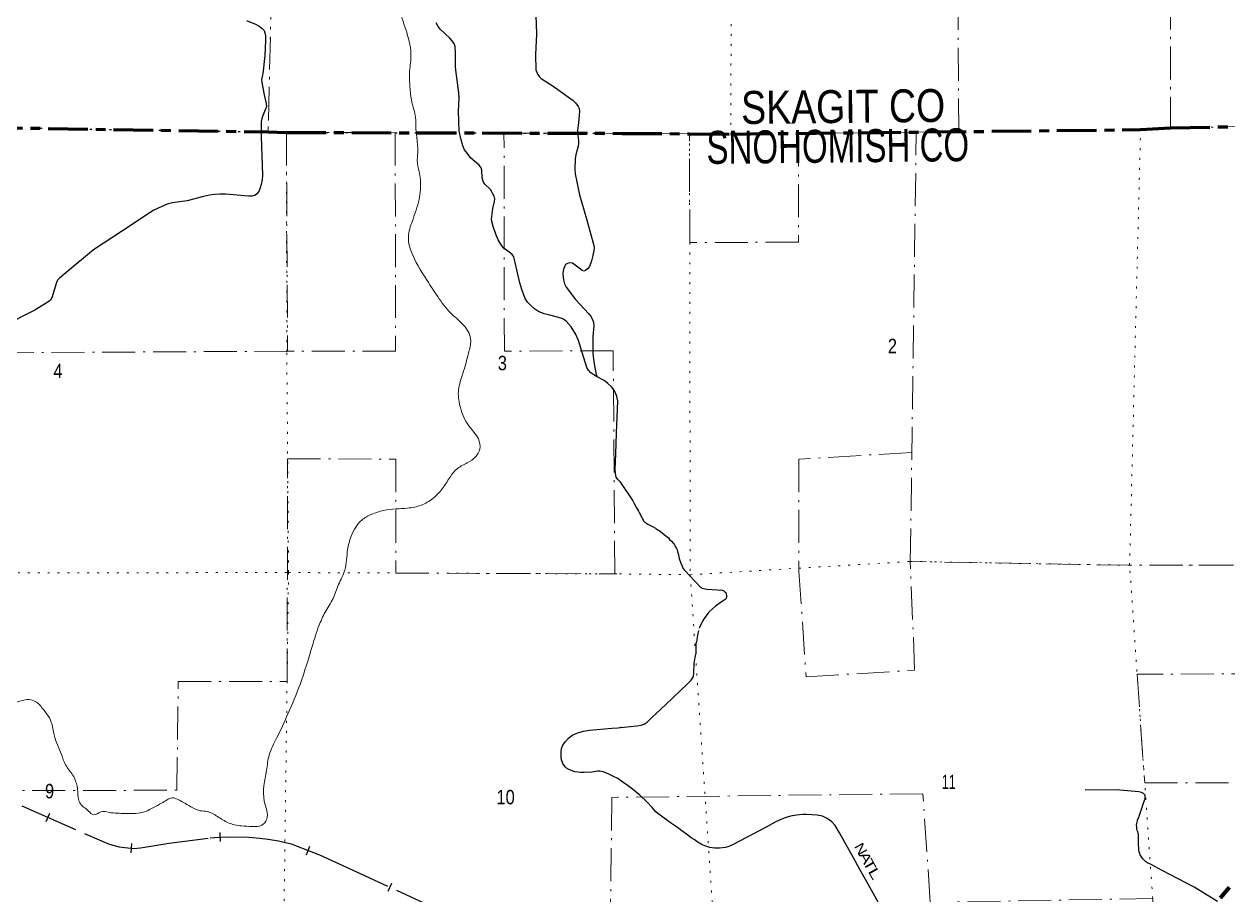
# Model space of a CAD drawing. Header units: feet. Extents: x -1048576 to 137166, y -268550 to 2097152.
# Drawn here: x -160633 to -146024, y 284664 to 295229 of the extents above; entities that cross this region are included whole.
import ezdxf
from ezdxf.enums import TextEntityAlignment as Align

# ---------------------------------------------------------------- set-up
doc = ezdxf.new("R2010")
doc.units = ezdxf.units.FT
doc.header["$LTSCALE"] = 80
for name, pattern in [('DOT_DASHED', [7.7, 5, -1.2, 0.3, -1.2]), ('DOTTED', [1.5, 0.3, -1.2]), ('LONG_DASH_SHORT_DASH', [9.9, 6, -1.2, 1.5, -1.2]), ('LONG_DASHED', [7.5, 6, -1.5])]:
    doc.linetypes.add(name, pattern=pattern)
for name, color, linetype, lineweight in [('11', 7, 'LONG_DASH_SHORT_DASH', 60), ('23', 7, 'Continuous', 70), ('29', 7, 'Continuous', 25), ('39', 7, 'Continuous', 13), ('44', 7, 'DOT_DASHED', 13), ('6', 7, 'DOTTED', 25), ('63', 7, 'Continuous', 25), ('7', 7, 'DOTTED', 13)]:
    doc.layers.add(name, color=color, linetype=linetype, lineweight=lineweight)
doc.layers.add('12', color=7, linetype='Continuous')
doc.layers.add('30', color=7, linetype='Continuous')

msp = doc.modelspace()

# ---------------------------------------------------------------- linework, layer by layer
at = {"layer": '11'}
for points in [[(-184051.56, 293982.53), (-183803.45, 293982.48), (-183494.89, 293971.05), (-178492.12, 293926.06), (-178296.34, 293925.41), (-173309.65, 293882.82), (-173030.7, 293881.64), (-168622.28, 293984.78), (-168383.75, 293999.28), (-167178.71, 294005.4), (-163060.64, 294013.29), (-162715.77, 294000.99), (-157671.45, 293920.65), (-157449.54, 293915.34), (-153375.78, 293903.46)], [(-153373.95, 293903.46), (-152557.43, 293898.47), (-152058.24, 293894.52), (-147084.22, 293948.43), (-146722.93, 293970.83), (-141597.6, 294062.64), (-141385.23, 294071.38)]]:
    msp.add_lwpolyline(points, dxfattribs=at)
at = {"layer": '23'}
msp.add_lwpolyline([(-146115.97, 284627.69), (-146003.65, 284758.07)], dxfattribs=at)
at = {"layer": '29'}
for p, q in [((-146432.71, 284756.95), (-146823.48, 284961.68)), ((-149524.83, 283254.51), (-150404.88, 284823.23)), ((-146150.54, 284585.64), (-146432.71, 284756.95))]:
    msp.add_line(p, q, dxfattribs=at)
for points in [[(-157935.63, 295272.68), (-157822.85, 295228.86), (-157781.47, 295203.51), (-157749.85, 295177.81), (-157721.29, 295152.22), (-157710.32, 295124.45), (-157704.39, 295084.92), (-157703.33, 295030.65), (-157710.69, 294848.94), (-157736.99, 294625.14), (-157743.91, 294594.76), (-157750.4, 294554.66), (-157749.84, 294519.66), (-157719.45, 294370.22), (-157694.5, 294264.7), (-157691.77, 294228.26), (-157702.41, 294195.52), (-157736.01, 294120.42), (-157748.92, 294083.83), (-157755.77, 294045.31), (-157757.02, 293861.72), (-157741.34, 293394.67), (-157743.92, 293337.75), (-157755.78, 293284.39), (-157770.58, 293231.54), (-157783.45, 293199.4), (-157809.14, 293167.78), (-157832.67, 293147.82), (-157864.48, 293140.11), (-157905.48, 293141.09)], [(-154421.07, 295337.78), (-154415.23, 295105.3), (-154427.78, 294861.04), (-154421.12, 294673), (-154407.8, 294635.25), (-154399.89, 294615.48), (-154382.2, 294593.48)], [(-153404.89, 289678.78), (-153429.47, 289704.08), (-153447.25, 289733.73), (-153457.14, 289781.16), (-153460.06, 289824), (-153450.53, 290013.76), (-153443.92, 290264.19), (-153428.64, 290657.93), (-153439.35, 290710.08), (-153457.18, 290753.42), (-153474.93, 290791.11), (-153506.55, 290828.66), (-153547.91, 290870.27), (-153593.51, 290903.77), (-153687.74, 290951.66), (-153720, 290972.94), (-153755.58, 290998.64), (-153785.23, 291030.26), (-153803.01, 291063.86), (-153839, 291180.76), (-153905.79, 291392.13), (-153941.36, 291471), (-153995.67, 291555.44), (-154055.99, 291623.19), (-154096.86, 291652.28), (-154158.77, 291672.6), (-154269.61, 291699.92), (-154322.81, 291714.1), (-154391.98, 291743.75), (-154439.86, 291773.79), (-154480.92, 291808.97), (-154524.41, 291856.41), (-154550.59, 291901.11), (-154591.6, 292008.59), (-154615.81, 292088.21), (-154690.77, 292404.81), (-154710.19, 292433.52), (-154746.24, 292462.41), (-154810.98, 292510.6), (-154833.71, 292536.77), (-154880.16, 292613.37), (-154909.8, 292681.64), (-154941.43, 292771.49), (-154953.29, 292816.94), (-154959.02, 292860.36), (-154944.47, 292993.45), (-154923.64, 293077.83), (-154922.18, 293108.21), (-154929.57, 293141.08), (-154972.62, 293220.28), (-155042.23, 293285.36), (-155063.68, 293318.95), (-155075.83, 293364.42), (-155077.81, 293457.31), (-155086.89, 293485.06), (-155111.41, 293518.58), (-155213.87, 293606.62), (-155253.69, 293656.96), (-155287.29, 293702.42), (-155308.12, 293751.83), (-155334.73, 293840.77), (-155351.32, 293928.42), (-155361.01, 294171.07), (-155352, 294332.55), (-155356.47, 294394.17), (-155394.26, 294670.77), (-155397.98, 294720.28), (-155396.55, 294876.91), (-155401.93, 294955.48), (-155415.77, 294993.03), (-155441.46, 295030.58), (-155467.93, 295058.07), (-155585.74, 295166.96), (-155606.69, 295198.03), (-155633.17, 295244.04)], [(-154382.2, 294593.48), (-154358.38, 294570.03), (-154212.72, 294477.2), (-153969.65, 294300.96), (-153941.36, 294273.57), (-153909.74, 294230.08), (-153898.69, 294206.7), (-153893.93, 294168.82), (-153905.95, 294031.04), (-153917.64, 293943.5), (-153918.33, 293905.99), (-153905.78, 293815.04), (-153906.53, 293778.48), (-153907.76, 293749.81), (-153937.3, 293641.64), (-153945.31, 293595.66), (-153949.26, 293469.17), (-153945.55, 293411.45), (-153893.66, 293157.91), (-153806.11, 292867.35), (-153719.15, 292544.47), (-153716.04, 292514.55), (-153719.99, 292482.93), (-153731.85, 292419.68), (-153748.86, 292355.08), (-153773.36, 292289.24), (-153795, 292260.97), (-153818.82, 292239.83), (-153840.56, 292231.92), (-153860.32, 292237.85), (-153895.8, 292268.89), (-153977.51, 292326.98), (-154010.53, 292332.72), (-154040.11, 292326.11), (-154061.92, 292310.98), (-154083.66, 292265.52), (-154092.27, 292234.13), (-154095.52, 292200.3), (-154087.61, 292125.2), (-154076.99, 292076.24), (-154055.99, 292036.26), (-153941.13, 291887.83), (-153780.77, 291715.14), (-153757.55, 291688.41), (-153739.76, 291654.81), (-153722.11, 291611.01), (-153718.02, 291569.82), (-153729.32, 291437.37), (-153731.15, 291227.26), (-153723.96, 291162.68), (-153710.12, 291083.62), (-153689.28, 290977.95), (-153679.47, 290947.46)], [(-157905.48, 293141.09), (-158188.62, 293163.82), (-158256.31, 293165.75), (-158321.04, 293161.85), (-158384.29, 293151.96), (-158456.7, 293137.12), (-158653.47, 293086.2), (-158832.94, 293059.07), (-158896.5, 293044.22), (-158963.39, 293017.57), (-159058.25, 292970.13), (-159116.53, 292935.13), (-159451.7, 292712.99), (-159788.88, 292490.89), (-160127.13, 292210.21), (-160202.62, 292147.93), (-160225.66, 292121.1), (-160240.18, 292094.57), (-160297.49, 291908.78), (-160312.88, 291878.22), (-160333.07, 291861.35), (-160500.81, 291758.44), (-160609.31, 291704.3)], [(-160609.31, 291704.3), (-160773.82, 291622.2)], [(-153404.89, 289678.78), (-153372.32, 289630.97), (-153340.02, 289584.46), (-153296.15, 289517.33), (-153271.6, 289482.12), (-153245.46, 289443.11), (-153229.65, 289413.14), (-153199.57, 289359.01), (-153178.36, 289319.93), (-153165.89, 289295.76), (-153154.72, 289276.45), (-153142.77, 289254.91), (-153136.73, 289242.03), (-153130.16, 289227.05), (-153121.89, 289213.52), (-153115.32, 289203.27), (-153100.09, 289187.11), (-153092.21, 289180.54), (-153082.42, 289172.65), (-153064.3, 289161.36), (-153039.35, 289149.79), (-153014.53, 289136.79), (-152998.3, 289127.85), (-152971.25, 289112.48), (-152961.27, 289106.57), (-152943.54, 289095.14), (-152927, 289084.24), (-152908.35, 289071.49), (-152844.99, 289020.53), (-152814.65, 288995.04), (-152799.68, 288977.7), (-152778.14, 288954.84), (-152754.24, 288928.83), (-152740.32, 288911.49), (-152727.19, 288887.85), (-152717.08, 288867.35), (-152708.93, 288848.96), (-152703.16, 288828.73), (-152696.85, 288806.14), (-152692.65, 288786.43), (-152681.62, 288743.61), (-152662.97, 288690.53), (-152646.95, 288654.27), (-152633.03, 288624.85), (-152622.79, 288608.03), (-152616.22, 288600.15), (-152434.67, 288406.84), (-152418.65, 288394.23), (-152403.94, 288386.61), (-152389.23, 288379.78), (-152371.11, 288375.31), (-152349.71, 288373.01), (-152216.61, 288364.6), (-152196.12, 288363.03), (-152176.42, 288363.29), (-152161.98, 288362.24), (-152150.42, 288358.82), (-152139.65, 288353.31), (-152127.31, 288342.8), (-152119.04, 288331.23), (-152111.95, 288317.3), (-152108.01, 288296.81), (-152109.58, 288279.73), (-152114.84, 288261.08), (-152126.92, 288247.68), (-152174.06, 288217.46), (-152214.51, 288188.82), (-152243.66, 288167.54), (-152280.17, 288135.49), (-152322.45, 288093.45), (-152361.07, 288044.84), (-152381.81, 288016.2), (-152401.25, 287983.1), (-152418.06, 287949.21), (-152431.85, 287919.51), (-152441.05, 287895.86)], [(-152449.37, 287870.92), (-152461.58, 287814.89), (-152466.05, 287786.26), (-152468.94, 287756.04), (-152475.41, 287721.06)], [(-153426.47, 286691.9), (-153197.71, 286716.6), (-153144.14, 286723.96), (-153106.84, 286736.04), (-153071.65, 286758.11), (-153005.99, 286824.84), (-152963.44, 286865.83), (-152844.46, 286974.06), (-152583.93, 287223.13), (-152538.75, 287270.42), (-152518.79, 287297.74), (-152510.65, 287323.49), (-152504.34, 287347.66), (-152501.32, 287476.13), (-152494.5, 287521.46), (-152488.98, 287544.84), (-152483.99, 287562.97), (-152479.79, 287583.2), (-152477.69, 287598.18), (-152475.72, 287623.4), (-152477.82, 287652.83), (-152478.34, 287676.21), (-152477.82, 287699.33), (-152477.14, 287722.52)], [(-153428.33, 286075.14), (-153480.86, 286101.04), (-153530.27, 286124.76), (-153571.81, 286144.53), (-153607.35, 286156.38), (-153646.16, 286164.09), (-153676.53, 286164.29), (-153743.25, 286153.76), (-153836.62, 286148.47), (-153878.62, 286148.18), (-153949.28, 286158.36), (-154022.41, 286184.05), (-154049.28, 286199.82), (-154067.86, 286219.63), (-154093.56, 286259.16), (-154109.99, 286301.97), (-154117.27, 286338.21), (-154117.27, 286399.48), (-154109.46, 286441.39), (-154093.56, 286480.52), (-154063.91, 286524), (-154026.4, 286567.15), (-153972.99, 286605.03), (-153912.16, 286631.72), (-153842.55, 286650.49), (-153770.3, 286661.43), (-153499.31, 286686.73), (-153426.47, 286691.9)], [(-153426.87, 286691.83), (-153382.29, 286699.2), (-153382.23, 286703.24)], [(-150404.88, 284823.23), (-150489.35, 284972.98), (-150568.32, 285115.18), (-150680.71, 285316.65), (-150736.59, 285415.1), (-150789.44, 285506.87), (-150830.15, 285550.01), (-150886.04, 285591.94), (-150944.96, 285617.47), (-151008.75, 285631.45), (-151139.36, 285641.17), (-151181.28, 285638.74), (-151257.83, 285630.84), (-151331.94, 285617.25), (-151396.38, 285597.33), (-151457.3, 285574.67), (-151518.82, 285544.98), (-151627.39, 285486.38), (-151867.36, 285361.37), (-152036.08, 285269.95), (-152081.18, 285251.98), (-152121.8, 285240.65), (-152158.51, 285234.4), (-152193.27, 285230.49), (-152224.9, 285230.49), (-152251.46, 285231.27), (-152281.92, 285234.79), (-152312.38, 285241.04), (-152345.97, 285249.64), (-152372.53, 285258.62), (-152400.16, 285270.53), (-152416.96, 285278.74), (-152437.27, 285290.07), (-152453.67, 285300.22), (-152503.46, 285334.8), (-152536.46, 285358.24), (-152594.47, 285400.23), (-152651.88, 285441.06), (-152700.5, 285475.83), (-152741.7, 285505.71), (-152776.28, 285530.33), (-152821, 285562.76), (-152882.11, 285606.32), (-152942.84, 285650.27), (-152965.49, 285670.19), (-153012.75, 285724.5), (-153070.94, 285790.91), (-153161.15, 285872.56), (-153250.97, 285946), (-153312.68, 285994.44), (-153366.57, 286031.95), (-153428.33, 286075.14)], [(-146823.48, 284961.68), (-146954.48, 285031.44), (-147000.58, 285054.85), (-147024.59, 285070.74), (-147040.83, 285084.02), (-147056.55, 285101.14), (-147073.83, 285124.37), (-147082.56, 285139.91), (-147087.45, 285151.09), (-147094.26, 285167.68), (-147100.11, 285186.9), (-147104.13, 285208.91), (-147105.52, 285231.09), (-147108.3, 285272.31), (-147108.31, 285326.28), (-147107.61, 285384.27), (-147109.51, 285400.54), (-147113.9, 285413.72), (-147119.39, 285427.77), (-147124, 285443.58), (-147128.17, 285461.14), (-147131.46, 285485.08), (-147131.9, 285509.67), (-147130.15, 285530.09), (-147127.51, 285547.43), (-147121.16, 285570.05), (-147113.04, 285590.91), (-147106.67, 285604.75), (-147099.65, 285620.77), (-147091.74, 285643.61), (-147043.57, 285789.18), (-147030.4, 285827.61), (-147026.67, 285840.34), (-147026.45, 285856.81), (-147030.4, 285872.4), (-147039.84, 285885.79), (-147050.38, 285894.14), (-147058.5, 285899.41), (-147074.3, 285905.34), (-147090.76, 285909.95), (-147105.47, 285913.24), (-147337.37, 285933.87), (-147754.73, 285937.77)]]:
    msp.add_lwpolyline(points, dxfattribs=at)
at = {"layer": '39'}
for points in [[(-139726.18, 284721.75), (-139786.61, 284683.23), (-139865.18, 284636.58), (-139935.68, 284589.96), (-139981.99, 284555.51), (-140024.23, 284506.92), (-140030.24, 284490.75), (-140030.24, 284490.75), (-140086.75, 284492.64)], [(-159156.32, 285674.51), (-159064.34, 285722.82), (-158964.14, 285776.99), (-158898.62, 285815.83), (-158837.47, 285840.63), (-158755.29, 285816.44), (-158625.85, 285742.63), (-158496.03, 285684.97), (-158411.49, 285674.86), (-158285.75, 285615.28), (-158156.36, 285539.45), (-157995.79, 285501.26), (-157862.74, 285494.03), (-157749.34, 285509.5), (-157689.1, 285580.8), (-157718.13, 285801.72), (-157691.05, 286174.84), (-157658.32, 286361.96), (-157568.67, 286565.9), (-157430.45, 286859.59), (-157284.63, 287217.75), (-157134.09, 287688.95), (-157055.72, 287927.5), (-156979.1, 288093.36), (-156884.26, 288260.81), (-156815.65, 288428.88), (-156740.8, 288604.88), (-156706.57, 288854.6), (-156664.33, 289017.24), (-156609.23, 289127.04), (-156534.53, 289212.13), (-156417.85, 289280.05), (-156273.41, 289327.11), (-156119.52, 289347.67), (-155984.07, 289356.55), (-155811.63, 289392.83), (-155674.49, 289472.38), (-155558.62, 289590.84), (-155466.48, 289730.06), (-155368.96, 289840.87), (-155254.35, 289906.82), (-155151.65, 289981.14), (-155103.03, 290072.91), (-155120.26, 290196.57), (-155235.61, 290352.88), (-155337.27, 290575.54), (-155363, 290766.08), (-155317.87, 290965.02), (-155293.9, 291039.2), (-155234.12, 291260.01), (-155214.36, 291411.07), (-155318.91, 291597.43), (-155455.21, 291721.92), (-155613.88, 291923.72), (-155722.99, 292087.96), (-155916.77, 292425.97), (-155969.96, 292649.49), (-155920.95, 292842.28), (-155840.08, 293100.98), (-155824.2, 293343.05), (-155857.95, 293535.79), (-155861.26, 293566.18), (-155857.46, 293640.84), (-155863.34, 293816.76), (-155878.17, 293956.52), (-155882.91, 294096.05), (-155928.81, 294287.06), (-155950.74, 294467.41), (-155956.72, 294639.28), (-155938.02, 294830.78), (-155989.43, 295129.01), (-156081.95, 295395.9), (-156152.24, 295664.28), (-156151.27, 295789.52), (-156050.13, 296051.77), (-156079.6, 296254.52), (-156214.65, 296431.51), (-156276.65, 296455.22), (-156375.85, 296358.59), (-156438.63, 296349.99), (-156482.56, 296538.94), (-156491.59, 296921.02), (-156470.67, 297205.39), (-156523.18, 297542.04), (-156491.43, 297941.32), (-156331.11, 298315.3), (-156255.89, 298760.01), (-156216.37, 299062.13), (-156256.98, 299305.55), (-156255.32, 299543.92), (-156126.27, 299876.22)], [(-166625.84, 287402.97), (-166569.4, 287484.45), (-166533.31, 287558.34), (-166427.87, 287662.9), (-166389.78, 287736.75), (-166233.8, 287844.13), (-166117.7, 287887.83), (-166036.67, 287900.03), (-165962.95, 287859.88), (-165913.72, 287808.19), (-165856.13, 287768.42), (-165738.07, 287810.04), (-165651.31, 287892.82), (-165622.96, 287981.04), (-165592.94, 288055.08), (-165571.51, 288107.1), (-165503.2, 288178.2), (-165432.06, 288198.72), (-165371.02, 288134.63), (-165272.04, 287968.6), (-165140.1, 287914.93), (-164993.51, 287883.14), (-164841.34, 287915.87), (-164756.37, 288008.79), (-164702.32, 288074.17), (-164631.75, 288155.32), (-164557.73, 288212.14), (-164410.7, 288283.37), (-164294.31, 288339.18), (-164183.73, 288405.23), (-164116.97, 288411.71), (-164099.06, 288316.32), (-164109.5, 288132.72), (-164095.25, 288053.58), (-164050.34, 287989.87), (-163875.42, 287876.58), (-163851.5, 287863.89), (-163737.77, 287808.63), (-163638.11, 287755.74), (-163586.91, 287701.98), (-163499.22, 287570.57), (-163425.31, 287453.64), (-163363.85, 287322.86), (-163284.22, 287191.65), (-163185.58, 287096.35), (-163046.87, 286987.97), (-162945.44, 286924.93), (-162828.24, 286930.2), (-162659.78, 286968.6), (-162538.21, 286987.92), (-162463.43, 286992.19), (-162326.44, 286980.83), (-162236.34, 286950.38), (-162174.91, 286902.44), (-162097.06, 286781.37), (-162015.37, 286652.13), (-161958.75, 286571.98), (-161864.53, 286460.62), (-161809.29, 286406.77), (-161715.35, 286368.15), (-161584.66, 286346.84), (-161529.8, 286361.69), (-161485.7, 286433.37), (-161459.8, 286503.47), (-161435.34, 286597.84), (-161398.44, 286706.06), (-161352.42, 286773.65), (-161287, 286808.45), (-161120.46, 286850.94), (-161008.4, 286894.72), (-160853.64, 286951.63), (-160764, 286985.85), (-160656.12, 287023.68), (-160573.12, 287033.82), (-160496.94, 287011.79), (-160406.22, 286922.74), (-160303.11, 286760.66), (-160268.5, 286604.26), (-160179.33, 286365.73), (-160129.82, 286241.3), (-160040.02, 286113.89), (-159990.7, 285981.38), (-159975.73, 285847.67), (-159957.1, 285782.58), (-159850.53, 285681.02), (-159791.02, 285637.17), (-159701.39, 285671.39), (-159602.64, 285664.99), (-159407.15, 285652.23), (-159282.03, 285651.25), (-159156.32, 285674.51)]]:
    msp.add_spline(points, degree=3, dxfattribs=at)
at = {"layer": '44'}
for q in [(-153515.92, 284528.42), (-153431.17, 285848.29)]:
    msp.add_line((-153499.29, 285847.06), q, dxfattribs=at)
for points in [[(-140432.12, 321888.96), (-140482.79, 320531), (-140480.98, 319995.14), (-140604.81, 315255.78), (-140612.91, 314731.96), (-140792.81, 309896.19), (-143960.87, 309923.83), (-144014.69, 307348.65), (-146661.21, 307355.17), (-146691.25, 304644.48), (-146713.76, 299268.33), (-146722.93, 293970.83), (-141597.6, 294062.64), (-141644.61, 288670.72), (-147217.37, 288662.91), (-149878.66, 288709.57), (-149806.41, 293919.44), (-149291.2, 293926.58), (-149303.68, 296670.12), (-152046.85, 296678.16), (-152035.13, 299309.07), (-151994.93, 304652.58), (-151966.7, 310006.39), (-153264.87, 310029.17)], [(-153264.81, 310040.88), (-154650.22, 310048.4), (-154679.39, 304674.43), (-157385.76, 304692.74), (-157544.85, 299386.89), (-157671.45, 293920.65), (-157449.54, 293915.34), (-157435.8, 291260.11), (-162846.54, 291232.11), (-162715.77, 294000.99), (-163060.64, 294013.29), (-168383.75, 293999.28), (-168622.28, 293984.78), (-173030.7, 293881.64), (-173309.65, 293882.82), (-173229.6, 291151.32), (-178507.51, 291170.58), (-178492.12, 293926.06), (-183494.89, 293971.05), (-183803.45, 293982.48), (-183840.99, 291144.69), (-184074.96, 291146.5)], [(-162997.14, 285928.51), (-158779.13, 285933.24), (-158761.52, 287253.26), (-157441.38, 287254.74), (-157434.65, 289955.28), (-156122.51, 289951.46), (-156120.06, 288569.23), (-153463.51, 288557.97), (-153484.85, 291263.4), (-154804.83, 291262.3), (-154809.52, 293907.65), (-153375.78, 293903.46)], [(-157449.54, 293915.34), (-156129.53, 293911.49), (-156124.83, 291261.2), (-157435.8, 291260.11)], [(-149806.41, 293919.44), (-151237.43, 293900.49), (-151235.41, 292583.36), (-152555.41, 292578.41), (-152557.43, 293898.47), (-153373.95, 293903.46)], [(-149860.31, 290033.09), (-151231.38, 289950.2), (-151229.3, 288593.32), (-151143.34, 287310.7), (-149825.71, 287390.36), (-149878.66, 288709.57)], [(-145605.26, 288665.17), (-145579.37, 287345.2), (-147125.8, 287343.03), (-147034.23, 286023.17), (-145553.48, 286025.24), (-145527.59, 284705.27), (-144207.37, 284707.12), (-144233.26, 286027.09), (-141592.83, 286030.79), (-141618.72, 287350.96), (-140298.86, 287371.09), (-140324.75, 288690.85), (-141644.61, 288670.72)], [(-153490.44, 277876.91), (-150952.21, 277904.45), (-151005.19, 279079.56), (-151293.45, 279240.59), (-151312.54, 279629.04), (-151032.68, 279638.78), (-151036.63, 279940.46), (-150901.14, 279882.74), (-150870.94, 283230.12), (-146845.49, 283302.69), (-146936.97, 284621.26), (-149636.86, 284572.58), (-149725.24, 285891.2), (-153431.17, 285848.29)]]:
    msp.add_lwpolyline(points, dxfattribs=at)
at = {"layer": '6'}
msp.add_lwpolyline([(-184051.56, 293982.53), (-183803.45, 293982.48), (-183494.89, 293971.05), (-178492.12, 293926.06), (-178296.34, 293925.41), (-173309.65, 293882.82), (-173033.13, 293882.26), (-168622.28, 293984.78), (-168383.75, 293999.28), (-163060.64, 294013.29), (-162715.77, 294000.99), (-157671.45, 293920.65), (-157449.54, 293915.34), (-153375.78, 293903.47)], dxfattribs=at)
at = {"layer": '63'}
for p, q in [((-160364.49, 285553.95), (-160320.11, 285655.26)), ((-158249.18, 285309.94), (-158252.81, 285420.49)), ((-159333.09, 285175.38), (-159324.72, 285285.67)), ((-157204.51, 285151.86), (-157163.57, 285254.62)), ((-156214.56, 284707.46), (-156168.46, 284808.01))]:
    msp.add_line(p, q, dxfattribs=at)
at = {"layer": '63', "linetype": 'LONG_DASHED'}
msp.add_lwpolyline([(-161757.37, 286233.54), (-160449.18, 285650.65), (-159693.47, 285319.63), (-159620.33, 285289.44), (-159556.11, 285266.79), (-159478.71, 285247.84), (-159374.43, 285233.27), (-159306.4, 285228.11), (-159220.33, 285233.38), (-158873.52, 285289.93), (-158375.26, 285354.8), (-158262.66, 285364.12), (-158154.71, 285367.67), (-157906.08, 285365.83), (-157770.89, 285353.51), (-157670.04, 285341.13), (-157546.18, 285319.89), (-157390.26, 285284.64), (-157049.96, 285149.06), (-156660.49, 284972), (-155712.1, 284537.14), (-154601.83, 284033.74), (-153812.58, 283667.89), (-153450.03, 283493.13)], dxfattribs=at)
at = {"layer": '7'}
for points in [[(-157200.14, 322001.01), (-157193.9, 320744.4), (-157216.74, 315396.9), (-157255.23, 310069.98), (-157385.76, 304692.74), (-157544.85, 299386.89), (-157671.45, 293920.65)], [(-151867.51, 321962.14), (-151896.53, 320685.48), (-151906.08, 315363.72), (-151966.7, 310006.39), (-151994.93, 304652.58), (-152035.13, 299309.07), (-152058.24, 293894.52)], [(-146571.5, 321926.63), (-146597.83, 320616.8), (-146609.39, 315295.07), (-146633.43, 309951.31), (-146691.25, 304644.48), (-146713.76, 299268.33), (-146722.93, 293970.83)], [(-146845.49, 283302.69), (-147217.37, 288662.91), (-147084.22, 293948.43)], [(-157449.54, 293915.34), (-157444.8, 291242.22), (-157423.77, 288574.76), (-157495.17, 283222.37), (-157562.87, 277855.74), (-157588.38, 276027.94)], [(-152557.43, 293898.47), (-152549.23, 288548.12), (-152191.21, 283206.32), (-152239.28, 277877.1), (-152219.74, 275990.68)], [(-153408.81, 288557.73), (-152549.23, 288548.12), (-149878.66, 288709.57), (-147217.37, 288662.91), (-141644.61, 288670.72), (-137973.25, 288726.71)], [(-172428.89, 288423.36), (-168352.33, 288472.69), (-162986.9, 288568.52), (-157423.77, 288574.76), (-153412.55, 288557.75)]]:
    msp.add_lwpolyline(points, dxfattribs=at)

# ---------------------------------------------------------------- texts
at = {"layer": '12'}
for s, width, p in [('SKAGIT CO', 0.85, (-151929.27, 294015.99)), ('SNOHOMISH CO', 0.75, (-152350.05, 293531.85))]:
    msp.add_text(s, height=400, rotation=0.621, dxfattribs=dict(at, width=width)).set_placement(p)
at = {"layer": '30'}
for s, rotation, width, p in [('N', 299.155, 1.2, (-150531.46, 285192.8)), ('A', 299.045, 1.35, (-150471.98, 285085.71)), ('T', 299.045, 1.5, (-150424.3, 285000.27)), ('L', 299.426, 1.5, (-150363.38, 284892.14))]:
    msp.add_text(s, height=120, rotation=rotation, dxfattribs=dict(at, width=width)).set_placement(p, align=Align.CENTER)
at = {"layer": '7'}
for s, width, p in [('2', 0.85, (-150150.86, 291236.47)), ('3', 0.85, (-154884.38, 291029.39)), ('4', 0.85, (-160276.92, 290933.49)), ('11', 0.65, (-149496.1, 285948.26)), ('9', 0.85, (-160378.97, 285835.68)), ('10', 0.85, (-154900.04, 285762.72))]:
    msp.add_text(s, height=175, dxfattribs=dict(at, width=width)).set_placement(p)

doc.saveas('drawing.dxf')
